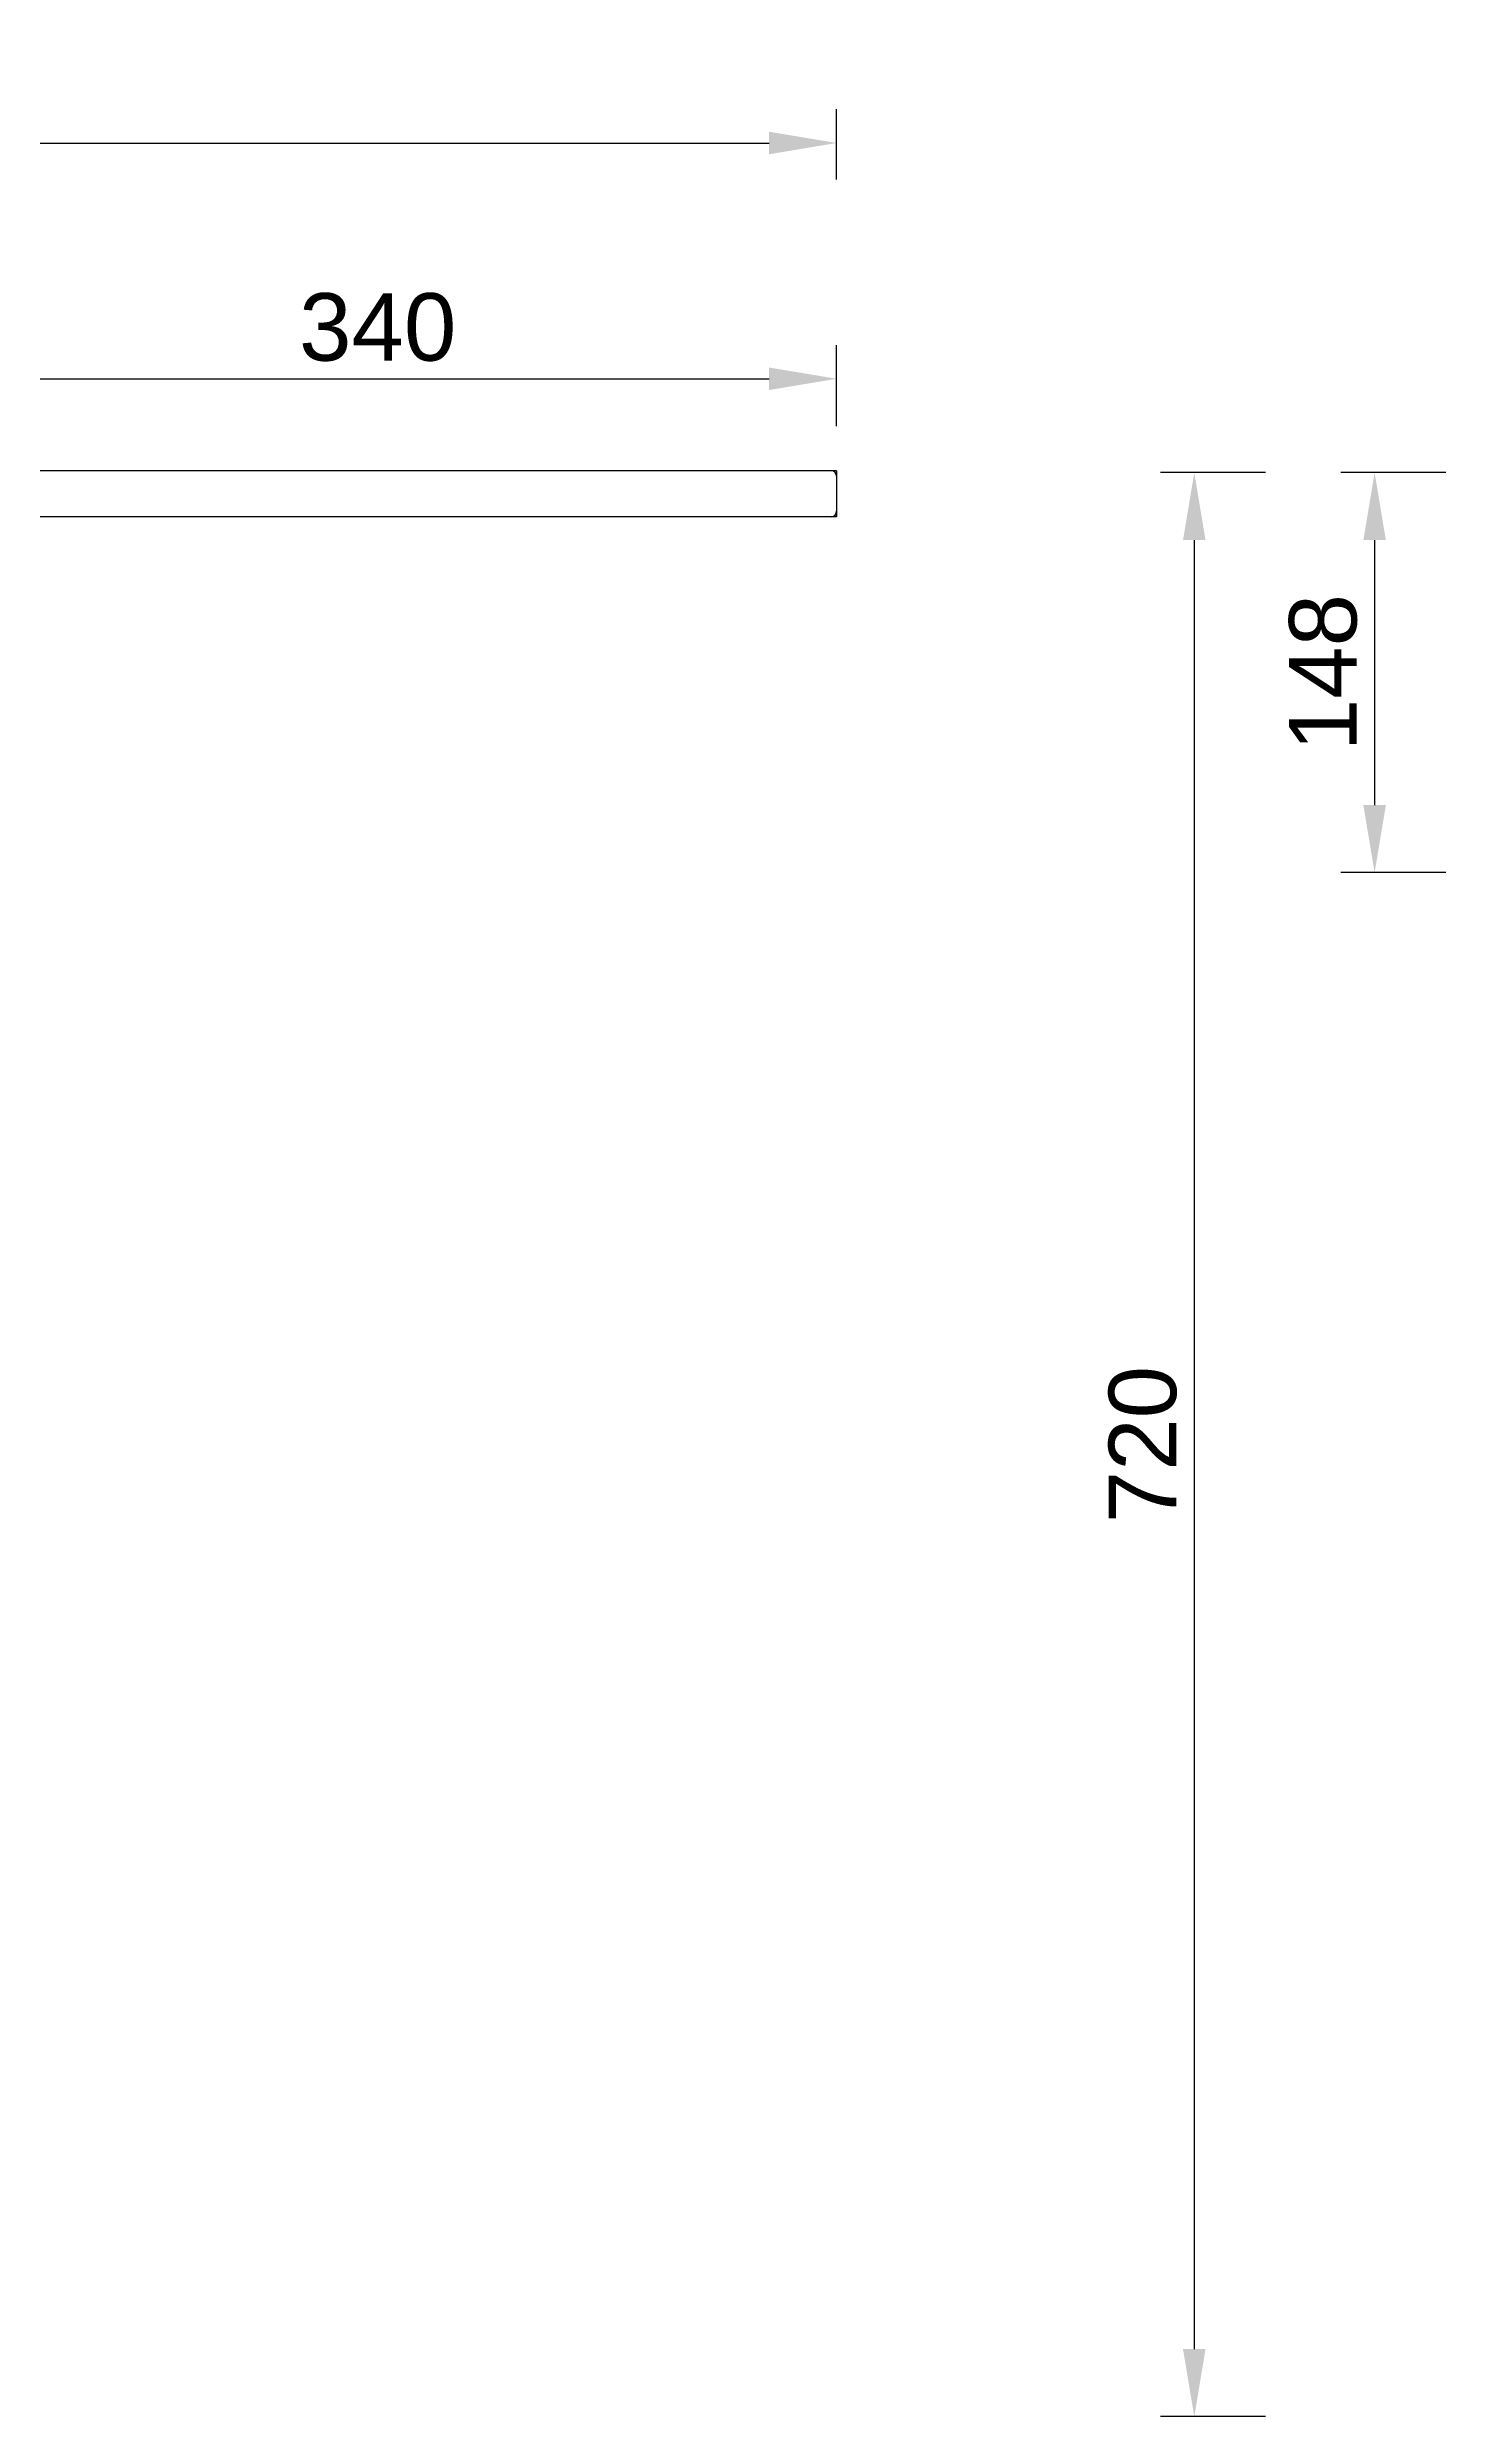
# Model space of a CAD drawing. Header units: millimetres. Extents: x 8562 to 17639, y 1241 to 3435.
# Drawn here: x 10269 to 10793, y 2557 to 3435 of the extents above; entities that cross this region are included whole.
import ezdxf

# ---------------------------------------------------------------- set-up
doc = ezdxf.new("R2010")
doc.units = ezdxf.units.MM
doc.layers.add('Annotations', color=30, linetype='Continuous')
doc.styles.get("Standard").update_dxf_attribs({"font": 'arial.ttf'})
doc.dimstyles.new('Annotative', dxfattribs={"dimscale": 0, "dimtxt": 2.5, "dimasz": 2.5, "dimexe": 1.25, "dimexo": 0.625, "dimtad": 1, "dimdec": 0, "dimdsep": 46, "dimtxsty": 'Standard', "dimcen": 2.5, "dimadec": 0, "dimazin": 0, "dimtfac": 1, "dimtdec": 0, "dimtmove": 0, "dimatfit": 3, "dimfxl": 1, "dimarcsym": 0})

# ---------------------------------------------------------------- blocks, each defined once
blk = doc.blocks.new('*D39')
at = {"layer": 'Annotations', "color": 0, "lineweight": -2, "transparency": 16777216}
for p, q in [((8563.5, 3386.02), (8563.5, 3411.99)), ((10561.5, 3386.02), (10561.5, 3411.99)), ((8588.5, 3399.49), (10536.5, 3399.49))]:
    blk.add_line(p, q, dxfattribs=at)
at = {"layer": 'Annotations', "color": 0, "transparency": 16777216}
for points in [[(8588.5, 3403.66), (8588.5, 3395.32), (8563.5, 3399.49)], [(10536.5, 3403.66), (10536.5, 3395.32), (10561.5, 3399.49)]]:
    blk.add_solid(points, dxfattribs=at)
at = {"layer": 'Annotations', "color": 0, "transparency": 16777216, "insert": (9562.5, 3418.5), "char_height": 25, "attachment_point": 5}
blk.add_mtext('1998', dxfattribs=at)
blk = doc.blocks.new('*D26')
at = {"layer": 'Annotations', "color": 0, "lineweight": -2, "transparency": 16777216}
for p, q in [((10221.5, 3294.65), (10221.5, 3324.68)), ((10561.5, 3294.65), (10561.5, 3324.68)), ((10246.5, 3312.18), (10536.5, 3312.18))]:
    blk.add_line(p, q, dxfattribs=at)
at = {"layer": 'Annotations', "color": 0, "transparency": 16777216}
for points in [[(10246.5, 3316.34), (10246.5, 3308.01), (10221.5, 3312.18)], [(10536.5, 3316.34), (10536.5, 3308.01), (10561.5, 3312.18)]]:
    blk.add_solid(points, dxfattribs=at)
at = {"layer": 'Annotations', "color": 0, "transparency": 16777216, "insert": (10391.5, 3331.2), "char_height": 25, "attachment_point": 5}
blk.add_mtext('340', dxfattribs=at)
blk = doc.blocks.new('*D32')
at = {"layer": 'Annotations', "color": 0, "lineweight": -2, "transparency": 16777216}
for p, q in [((10720.31, 3277.42), (10681.47, 3277.42)), ((10693.97, 3252.42), (10693.97, 2582.42)), ((10720.31, 2557.42), (10681.47, 2557.42))]:
    blk.add_line(p, q, dxfattribs=at)
at = {"layer": 'Annotations', "color": 0, "transparency": 16777216}
for points in [[(10689.8, 3252.42), (10698.13, 3252.42), (10693.97, 3277.42)], [(10689.8, 2582.42), (10698.13, 2582.42), (10693.97, 2557.42)]]:
    blk.add_solid(points, dxfattribs=at)
at = {"layer": 'Annotations', "color": 0, "transparency": 16777216, "insert": (10674.95, 2917.42), "char_height": 25, "attachment_point": 5, "rotation": 90}
blk.add_mtext('720', dxfattribs=at)
blk = doc.blocks.new('*D38')
at = {"layer": 'Annotations', "color": 0, "lineweight": -2, "transparency": 16777216}
for p, q in [((10787.12, 3277.42), (10748.27, 3277.42)), ((10760.77, 3252.42), (10760.77, 3154.25)), ((10787.12, 3129.25), (10748.27, 3129.25))]:
    blk.add_line(p, q, dxfattribs=at)
at = {"layer": 'Annotations', "color": 0, "transparency": 16777216}
for points in [[(10756.61, 3252.42), (10764.94, 3252.42), (10760.77, 3277.42)], [(10756.61, 3154.25), (10764.94, 3154.25), (10760.77, 3129.25)]]:
    blk.add_solid(points, dxfattribs=at)
at = {"layer": 'Annotations', "color": 0, "transparency": 16777216, "insert": (10741.76, 3203.33), "char_height": 25, "attachment_point": 5, "rotation": 90}
blk.add_mtext('148', dxfattribs=at)

msp = doc.modelspace()

# ---------------------------------------------------------------- linework, layer by layer
for p, q in [((10561.5, 3278.08), (9561.5, 3278.08)), ((10561.5, 3278.08), (10561.5, 3261.08)), ((10561.5, 3261.08), (9561.5, 3261.08))]:
    msp.add_line(p, q)
for centre, start, end in [((10559.5, 3276.08), 0, 90), ((10559.5, 3263.08), 270, 0)]:
    msp.add_arc(centre, 2, start, end)

# ---------------------------------------------------------------- dimensions: what is measured, and where the dimension line sits
at = {"layer": 'Annotations'}
dim = msp.add_aligned_dim(p1=(8563.5, 3379.77), p2=(10561.5, 3379.77), distance=19.72, dimstyle='Annotative', dxfattribs=at)
dim.commit()
dim.dimension.update_dxf_attribs({"geometry": '*D39', "text_midpoint": (9562.5, 3418.5)})
for base, p1, p2, angle, picture, middle in [((10561.5, 3312.18), (10221.5, 3288.4), (10561.5, 3288.4), 360, '*D26', (10391.5, 3312.18)), ((10693.97, 2557.42), (10726.56, 3277.42), (10726.56, 2557.42), 270, '*D32', (10693.97, 2917.42)), ((10760.77, 3129.25), (10793.37, 3277.42), (10793.37, 3129.25), 270, '*D38', (10760.77, 3203.33))]:
    dim = msp.add_linear_dim(base=base, p1=p1, p2=p2, angle=angle, dimstyle='Annotative', dxfattribs=at)
    dim.commit()
    dim.dimension.update_dxf_attribs({"geometry": picture, "text_midpoint": middle, "dimtype": 161})

doc.saveas('drawing.dxf')
